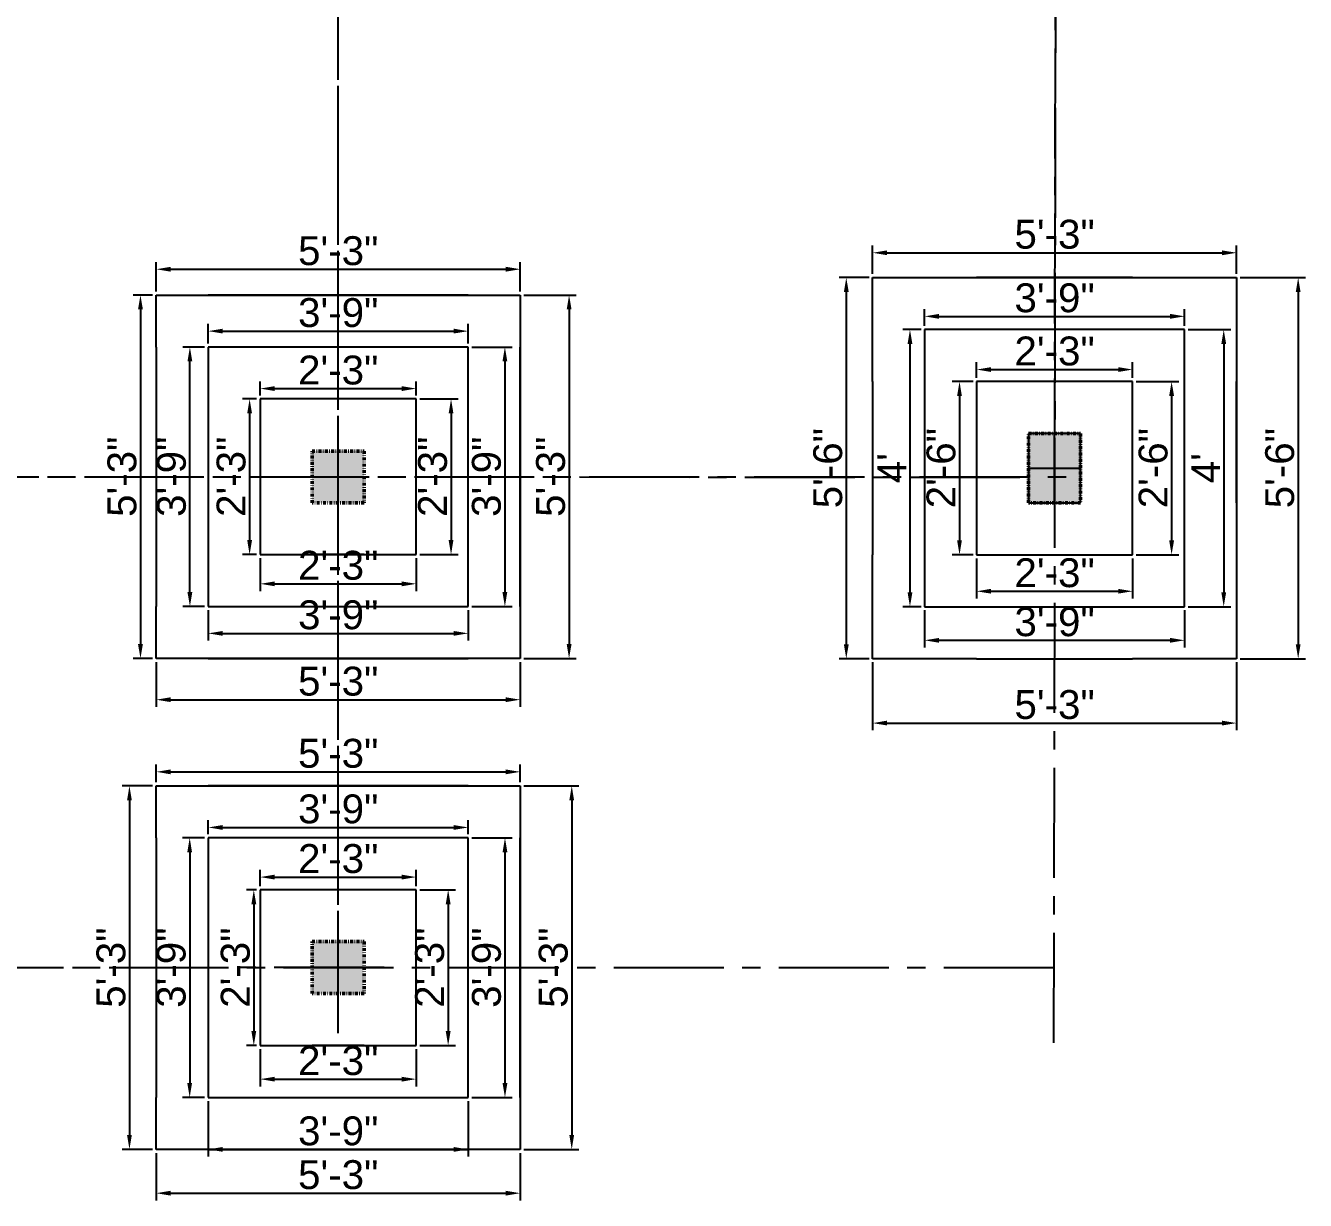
# Model space of a CAD drawing. Header units: inches. Extents: x 140261 to 278399, y 61833 to 125561.
# Drawn here: x 142349.6 to 142571.1, y 62419.5 to 62623 of the extents above; entities that cross this region are included whole.
import ezdxf

# ---------------------------------------------------------------- set-up
doc = ezdxf.new("R2010")
doc.units = ezdxf.units.IN
for name, pattern in [('Aec_Rating_Smoke', [9, 4.5, 2, -2.5]), ('CENTER2', [28.575, 19.05, -3.175, 3.175, -3.175]), ('DASHDOT', [1, 0.5, -0.25, 0, -0.25])]:
    doc.linetypes.add(name, pattern=pattern)
doc.layers.add('centre line', color=30, linetype='Continuous')
doc.layers.add('column', color=1, linetype='Aec_Rating_Smoke', lineweight=50)
doc.styles.get("Standard").update_dxf_attribs({"font": 'arial.ttf'})
doc.dimstyles.new('ISO-25', dxfattribs={"dimtxt": 5, "dimasz": 2.5, "dimexe": 1.25, "dimexo": 0.625, "dimtad": 1, "dimdec": 1, "dimlunit": 4, "dimtxsty": 'Standard', "dimcen": 2.5, "dimadec": 0, "dimazin": 0, "dimtfac": 1, "dimtdec": 1, "dimtmove": 0, "dimatfit": 3, "dimfxl": 1, "dimarcsym": 0})

# ---------------------------------------------------------------- blocks, each defined once
blk = doc.blocks.new('*U56')
at = {"color": 0, "linetype": 'CENTER2', "transparency": 16777216}
blk.add_line((-96.66, 0.02), (159.86, -0.04), dxfattribs=at)
blk = doc.blocks.new('*U57')
at = {"color": 0, "linetype": 'CENTER2', "transparency": 16777216}
blk.add_line((70.24, 0.01), (-70.24, -0.01), dxfattribs=at)
blk = doc.blocks.new('*U58')
at = {"color": 0, "linetype": 'CENTER2', "transparency": 16777216}
blk.add_line((0, 159.31), (0, -334.47), dxfattribs=at)
blk = doc.blocks.new('*U59')
at = {"color": 0, "linetype": 'CENTER2', "transparency": 16777216}
blk.add_line((-0.34, -186.82), (0.4, 219.82), dxfattribs=at)
blk = doc.blocks.new('*D198')
at = {"color": 0, "lineweight": -2, "transparency": 16777216}
for p, q in [((142372.2, 62491.91), (142372.2, 62494.97)), ((142374.7, 62493.72), (142432.7, 62493.72)), ((142435.2, 62491.91), (142435.2, 62494.97))]:
    blk.add_line(p, q, dxfattribs=at)
at = {"color": 0, "transparency": 16777216}
for points in [[(142374.7, 62494.13), (142374.7, 62493.3), (142372.2, 62493.72)], [(142432.7, 62494.13), (142432.7, 62493.3), (142435.2, 62493.72)]]:
    blk.add_solid(points, dxfattribs=at)
at = {"layer": 'Defpoints', "color": 0, "transparency": 16777216}
for p in [(142435.2, 62493.72), (142372.2, 62491.29), (142435.2, 62491.29)]:
    blk.add_point(p, dxfattribs=at)
at = {"color": 0, "transparency": 16777216, "insert": (142403.7, 62496.9), "char_height": 5, "attachment_point": 5}
blk.add_mtext('5\'-3"', dxfattribs=at)
blk = doc.blocks.new('*D90')
at = {"color": 0, "lineweight": -2, "transparency": 16777216}
for p, q in [((142381.2, 62482.91), (142381.2, 62485.34)), ((142426.2, 62482.91), (142426.2, 62485.34)), ((142383.7, 62484.09), (142423.7, 62484.09))]:
    blk.add_line(p, q, dxfattribs=at)
at = {"color": 0, "transparency": 16777216}
for points in [[(142383.7, 62484.5), (142383.7, 62483.67), (142381.2, 62484.09)], [(142423.7, 62484.5), (142423.7, 62483.67), (142426.2, 62484.09)]]:
    blk.add_solid(points, dxfattribs=at)
at = {"layer": 'Defpoints', "color": 0, "transparency": 16777216}
for p in [(142381.2, 62482.29), (142426.2, 62484.09), (142426.2, 62482.29)]:
    blk.add_point(p, dxfattribs=at)
at = {"color": 0, "transparency": 16777216, "insert": (142403.7, 62487.27), "char_height": 5, "attachment_point": 5}
blk.add_mtext('3\'-9"', dxfattribs=at)
blk = doc.blocks.new('*D91')
at = {"color": 0, "lineweight": -2, "transparency": 16777216}
for p, q in [((142390.2, 62473.91), (142390.2, 62476.74)), ((142392.7, 62475.49), (142414.7, 62475.49)), ((142417.2, 62473.91), (142417.2, 62476.74))]:
    blk.add_line(p, q, dxfattribs=at)
at = {"color": 0, "transparency": 16777216}
for points in [[(142392.7, 62475.91), (142392.7, 62475.08), (142390.2, 62475.49)], [(142414.7, 62475.91), (142414.7, 62475.08), (142417.2, 62475.49)]]:
    blk.add_solid(points, dxfattribs=at)
at = {"layer": 'Defpoints', "color": 0, "transparency": 16777216}
for p in [(142417.2, 62475.49), (142390.2, 62473.29), (142417.2, 62473.29)]:
    blk.add_point(p, dxfattribs=at)
at = {"color": 0, "transparency": 16777216, "insert": (142403.7, 62478.67), "char_height": 5, "attachment_point": 5}
blk.add_mtext('2\'-3"', dxfattribs=at)
blk = doc.blocks.new('*D92')
at = {"color": 0, "lineweight": -2, "transparency": 16777216}
for p, q in [((142371.57, 62491.29), (142366.31, 62491.29)), ((142367.56, 62488.79), (142367.56, 62430.83)), ((142371.57, 62428.33), (142366.31, 62428.33))]:
    blk.add_line(p, q, dxfattribs=at)
at = {"color": 0, "transparency": 16777216}
for points in [[(142367.15, 62488.79), (142367.98, 62488.79), (142367.56, 62491.29)], [(142367.15, 62430.83), (142367.98, 62430.83), (142367.56, 62428.33)]]:
    blk.add_solid(points, dxfattribs=at)
at = {"layer": 'Defpoints', "color": 0, "transparency": 16777216}
for p in [(142372.2, 62491.29), (142367.56, 62428.33), (142372.2, 62428.33)]:
    blk.add_point(p, dxfattribs=at)
at = {"color": 0, "transparency": 16777216, "insert": (142364.39, 62459.81), "char_height": 5, "attachment_point": 5, "rotation": 90}
blk.add_mtext('5\'-3"', dxfattribs=at)
blk = doc.blocks.new('*D93')
at = {"color": 0, "lineweight": -2, "transparency": 16777216}
for p, q in [((142372.2, 62427.71), (142372.2, 62419.5)), ((142435.2, 62427.71), (142435.2, 62419.5)), ((142374.7, 62420.75), (142432.7, 62420.75))]:
    blk.add_line(p, q, dxfattribs=at)
at = {"color": 0, "transparency": 16777216}
for points in [[(142374.7, 62421.17), (142374.7, 62420.33), (142372.2, 62420.75)], [(142432.7, 62421.17), (142432.7, 62420.33), (142435.2, 62420.75)]]:
    blk.add_solid(points, dxfattribs=at)
at = {"layer": 'Defpoints', "color": 0, "transparency": 16777216}
for p in [(142372.2, 62428.33), (142435.2, 62428.33), (142435.2, 62420.75)]:
    blk.add_point(p, dxfattribs=at)
at = {"color": 0, "transparency": 16777216, "insert": (142403.7, 62423.93), "char_height": 5, "attachment_point": 5}
blk.add_mtext('5\'-3"', dxfattribs=at)
blk = doc.blocks.new('*D94')
at = {"color": 0, "lineweight": -2, "transparency": 16777216}
for p, q in [((142381.2, 62436.71), (142381.2, 62427.08)), ((142426.2, 62436.71), (142426.2, 62427.08)), ((142383.7, 62428.33), (142423.7, 62428.33))]:
    blk.add_line(p, q, dxfattribs=at)
at = {"color": 0, "transparency": 16777216}
for points in [[(142383.7, 62428.75), (142383.7, 62427.92), (142381.2, 62428.33)], [(142423.7, 62428.75), (142423.7, 62427.92), (142426.2, 62428.33)]]:
    blk.add_solid(points, dxfattribs=at)
at = {"layer": 'Defpoints', "color": 0, "transparency": 16777216}
for p in [(142381.2, 62437.33), (142426.2, 62437.33), (142426.2, 62428.33)]:
    blk.add_point(p, dxfattribs=at)
at = {"color": 0, "transparency": 16777216, "insert": (142403.7, 62431.51), "char_height": 5, "attachment_point": 5}
blk.add_mtext('3\'-9"', dxfattribs=at)
blk = doc.blocks.new('*D95')
at = {"color": 0, "lineweight": -2, "transparency": 16777216}
for p, q in [((142390.2, 62445.71), (142390.2, 62439.25)), ((142417.2, 62445.71), (142417.2, 62439.25)), ((142392.7, 62440.5), (142414.7, 62440.5))]:
    blk.add_line(p, q, dxfattribs=at)
at = {"color": 0, "transparency": 16777216}
for points in [[(142392.7, 62440.91), (142392.7, 62440.08), (142390.2, 62440.5)], [(142414.7, 62440.91), (142414.7, 62440.08), (142417.2, 62440.5)]]:
    blk.add_solid(points, dxfattribs=at)
at = {"layer": 'Defpoints', "color": 0, "transparency": 16777216}
for p in [(142390.2, 62446.33), (142417.2, 62446.33), (142417.2, 62440.5)]:
    blk.add_point(p, dxfattribs=at)
at = {"color": 0, "transparency": 16777216, "insert": (142403.7, 62443.68), "char_height": 5, "attachment_point": 5}
blk.add_mtext('2\'-3"', dxfattribs=at)
blk = doc.blocks.new('*D72')
at = {"color": 0, "lineweight": -2, "transparency": 16777216}
for p, q in [((142389.57, 62473.29), (142387.84, 62473.29)), ((142389.09, 62470.79), (142389.09, 62448.83)), ((142389.57, 62446.33), (142387.84, 62446.33))]:
    blk.add_line(p, q, dxfattribs=at)
at = {"color": 0, "transparency": 16777216}
for points in [[(142388.67, 62470.79), (142389.51, 62470.79), (142389.09, 62473.29)], [(142388.67, 62448.83), (142389.51, 62448.83), (142389.09, 62446.33)]]:
    blk.add_solid(points, dxfattribs=at)
at = {"layer": 'Defpoints', "color": 0, "transparency": 16777216}
for p in [(142390.2, 62473.29), (142389.09, 62446.33), (142390.2, 62446.33)]:
    blk.add_point(p, dxfattribs=at)
at = {"color": 0, "transparency": 16777216, "insert": (142385.91, 62459.81), "char_height": 5, "attachment_point": 5, "rotation": 90}
blk.add_mtext('2\'-3"', dxfattribs=at)
blk = doc.blocks.new('*D73')
at = {"color": 0, "lineweight": -2, "transparency": 16777216}
for p, q in [((142380.57, 62482.29), (142376.74, 62482.29)), ((142377.99, 62479.79), (142377.99, 62439.83)), ((142380.57, 62437.33), (142376.74, 62437.33))]:
    blk.add_line(p, q, dxfattribs=at)
at = {"color": 0, "transparency": 16777216}
for points in [[(142377.57, 62479.79), (142378.4, 62479.79), (142377.99, 62482.29)], [(142377.57, 62439.83), (142378.4, 62439.83), (142377.99, 62437.33)]]:
    blk.add_solid(points, dxfattribs=at)
at = {"layer": 'Defpoints', "color": 0, "transparency": 16777216}
for p in [(142381.2, 62482.29), (142377.99, 62437.33), (142381.2, 62437.33)]:
    blk.add_point(p, dxfattribs=at)
at = {"color": 0, "transparency": 16777216, "insert": (142374.81, 62459.81), "char_height": 5, "attachment_point": 5, "rotation": 90}
blk.add_mtext('3\'-9"', dxfattribs=at)
blk = doc.blocks.new('*D96')
at = {"color": 0, "lineweight": -2, "transparency": 16777216}
for p, q in [((142417.82, 62473.29), (142423.98, 62473.29)), ((142422.73, 62470.79), (142422.73, 62448.83)), ((142417.82, 62446.33), (142423.98, 62446.33))]:
    blk.add_line(p, q, dxfattribs=at)
at = {"color": 0, "transparency": 16777216}
for points in [[(142422.31, 62470.79), (142423.15, 62470.79), (142422.73, 62473.29)], [(142422.31, 62448.83), (142423.15, 62448.83), (142422.73, 62446.33)]]:
    blk.add_solid(points, dxfattribs=at)
at = {"layer": 'Defpoints', "color": 0, "transparency": 16777216}
for p in [(142417.2, 62473.29), (142417.2, 62446.33), (142422.73, 62446.33)]:
    blk.add_point(p, dxfattribs=at)
at = {"color": 0, "transparency": 16777216, "insert": (142419.55, 62459.81), "char_height": 5, "attachment_point": 5, "rotation": 90}
blk.add_mtext('2\'-3"', dxfattribs=at)
blk = doc.blocks.new('*D97')
at = {"color": 0, "lineweight": -2, "transparency": 16777216}
for p, q in [((142426.82, 62482.29), (142433.81, 62482.29)), ((142432.56, 62479.79), (142432.56, 62439.83)), ((142426.82, 62437.33), (142433.81, 62437.33))]:
    blk.add_line(p, q, dxfattribs=at)
at = {"color": 0, "transparency": 16777216}
for points in [[(142432.15, 62479.79), (142432.98, 62479.79), (142432.56, 62482.29)], [(142432.15, 62439.83), (142432.98, 62439.83), (142432.56, 62437.33)]]:
    blk.add_solid(points, dxfattribs=at)
at = {"layer": 'Defpoints', "color": 0, "transparency": 16777216}
for p in [(142426.2, 62482.29), (142426.2, 62437.33), (142432.56, 62437.33)]:
    blk.add_point(p, dxfattribs=at)
at = {"color": 0, "transparency": 16777216, "insert": (142429.38, 62459.81), "char_height": 5, "attachment_point": 5, "rotation": 90}
blk.add_mtext('3\'-9"', dxfattribs=at)
blk = doc.blocks.new('*D74')
at = {"color": 0, "lineweight": -2, "transparency": 16777216}
for p, q in [((142435.82, 62491.29), (142445.37, 62491.29)), ((142444.12, 62488.79), (142444.12, 62430.83)), ((142435.82, 62428.33), (142445.37, 62428.33))]:
    blk.add_line(p, q, dxfattribs=at)
at = {"color": 0, "transparency": 16777216}
for points in [[(142443.7, 62488.79), (142444.53, 62488.79), (142444.12, 62491.29)], [(142443.7, 62430.83), (142444.53, 62430.83), (142444.12, 62428.33)]]:
    blk.add_solid(points, dxfattribs=at)
at = {"layer": 'Defpoints', "color": 0, "transparency": 16777216}
for p in [(142435.2, 62491.29), (142435.2, 62428.33), (142444.12, 62428.33)]:
    blk.add_point(p, dxfattribs=at)
at = {"color": 0, "transparency": 16777216, "insert": (142440.94, 62459.81), "char_height": 5, "attachment_point": 5, "rotation": 90}
blk.add_mtext('5\'-3"', dxfattribs=at)
blk = doc.blocks.new('*D181')
at = {"color": 0, "lineweight": -2, "transparency": 16777216}
for p, q in [((142372.2, 62576.92), (142372.2, 62582.01)), ((142435.2, 62576.92), (142435.2, 62582.01)), ((142374.7, 62580.76), (142432.7, 62580.76))]:
    blk.add_line(p, q, dxfattribs=at)
at = {"color": 0, "transparency": 16777216}
for points in [[(142374.7, 62581.18), (142374.7, 62580.34), (142372.2, 62580.76)], [(142432.7, 62581.18), (142432.7, 62580.34), (142435.2, 62580.76)]]:
    blk.add_solid(points, dxfattribs=at)
at = {"layer": 'Defpoints', "color": 0, "transparency": 16777216}
for p in [(142435.2, 62580.76), (142372.2, 62576.29), (142435.2, 62576.29)]:
    blk.add_point(p, dxfattribs=at)
at = {"color": 0, "transparency": 16777216, "insert": (142403.7, 62583.94), "char_height": 5, "attachment_point": 5}
blk.add_mtext('5\'-3"', dxfattribs=at)
blk = doc.blocks.new('*D182')
at = {"color": 0, "lineweight": -2, "transparency": 16777216}
for p, q in [((142381.2, 62567.92), (142381.2, 62571.29)), ((142426.2, 62567.92), (142426.2, 62571.29)), ((142383.7, 62570.04), (142423.7, 62570.04))]:
    blk.add_line(p, q, dxfattribs=at)
at = {"color": 0, "transparency": 16777216}
for points in [[(142383.7, 62570.46), (142383.7, 62569.63), (142381.2, 62570.04)], [(142423.7, 62570.46), (142423.7, 62569.63), (142426.2, 62570.04)]]:
    blk.add_solid(points, dxfattribs=at)
at = {"layer": 'Defpoints', "color": 0, "transparency": 16777216}
for p in [(142426.2, 62570.04), (142381.2, 62567.29), (142426.2, 62567.29)]:
    blk.add_point(p, dxfattribs=at)
at = {"color": 0, "transparency": 16777216, "insert": (142403.7, 62573.22), "char_height": 5, "attachment_point": 5}
blk.add_mtext('3\'-9"', dxfattribs=at)
blk = doc.blocks.new('*D183')
at = {"color": 0, "lineweight": -2, "transparency": 16777216}
for p, q in [((142390.2, 62558.92), (142390.2, 62561.34)), ((142392.7, 62560.09), (142414.7, 62560.09)), ((142417.2, 62558.92), (142417.2, 62561.34))]:
    blk.add_line(p, q, dxfattribs=at)
at = {"color": 0, "transparency": 16777216}
for points in [[(142392.7, 62560.51), (142392.7, 62559.67), (142390.2, 62560.09)], [(142414.7, 62560.51), (142414.7, 62559.67), (142417.2, 62560.09)]]:
    blk.add_solid(points, dxfattribs=at)
at = {"layer": 'Defpoints', "color": 0, "transparency": 16777216}
for p in [(142417.2, 62560.09), (142390.2, 62558.29), (142417.2, 62558.29)]:
    blk.add_point(p, dxfattribs=at)
at = {"color": 0, "transparency": 16777216, "insert": (142403.7, 62563.27), "char_height": 5, "attachment_point": 5}
blk.add_mtext('2\'-3"', dxfattribs=at)
blk = doc.blocks.new('*D184')
at = {"color": 0, "lineweight": -2, "transparency": 16777216}
for p, q in [((142389.57, 62558.29), (142387.11, 62558.29)), ((142388.36, 62555.79), (142388.36, 62533.84)), ((142389.57, 62531.34), (142387.11, 62531.34))]:
    blk.add_line(p, q, dxfattribs=at)
at = {"color": 0, "transparency": 16777216}
for points in [[(142387.95, 62555.79), (142388.78, 62555.79), (142388.36, 62558.29)], [(142387.95, 62533.84), (142388.78, 62533.84), (142388.36, 62531.34)]]:
    blk.add_solid(points, dxfattribs=at)
at = {"layer": 'Defpoints', "color": 0, "transparency": 16777216}
for p in [(142390.2, 62558.29), (142388.36, 62531.34), (142390.2, 62531.34)]:
    blk.add_point(p, dxfattribs=at)
at = {"color": 0, "transparency": 16777216, "insert": (142385.18, 62544.82), "char_height": 5, "attachment_point": 5, "rotation": 90}
blk.add_mtext('2\'-3"', dxfattribs=at)
blk = doc.blocks.new('*D185')
at = {"color": 0, "lineweight": -2, "transparency": 16777216}
for p, q in [((142390.2, 62530.71), (142390.2, 62525.03)), ((142417.2, 62530.71), (142417.2, 62525.03)), ((142392.7, 62526.28), (142414.7, 62526.28))]:
    blk.add_line(p, q, dxfattribs=at)
at = {"color": 0, "transparency": 16777216}
for points in [[(142392.7, 62526.69), (142392.7, 62525.86), (142390.2, 62526.28)], [(142414.7, 62526.69), (142414.7, 62525.86), (142417.2, 62526.28)]]:
    blk.add_solid(points, dxfattribs=at)
at = {"layer": 'Defpoints', "color": 0, "transparency": 16777216}
for p in [(142390.2, 62531.34), (142417.2, 62531.34), (142417.2, 62526.28)]:
    blk.add_point(p, dxfattribs=at)
at = {"color": 0, "transparency": 16777216, "insert": (142403.7, 62529.46), "char_height": 5, "attachment_point": 5}
blk.add_mtext('2\'-3"', dxfattribs=at)
blk = doc.blocks.new('*D186')
at = {"color": 0, "lineweight": -2, "transparency": 16777216}
for p, q in [((142417.82, 62558.29), (142424.48, 62558.29)), ((142423.23, 62555.79), (142423.23, 62533.84)), ((142417.82, 62531.34), (142424.48, 62531.34))]:
    blk.add_line(p, q, dxfattribs=at)
at = {"color": 0, "transparency": 16777216}
for points in [[(142422.81, 62555.79), (142423.64, 62555.79), (142423.23, 62558.29)], [(142422.81, 62533.84), (142423.64, 62533.84), (142423.23, 62531.34)]]:
    blk.add_solid(points, dxfattribs=at)
at = {"layer": 'Defpoints', "color": 0, "transparency": 16777216}
for p in [(142417.2, 62558.29), (142417.2, 62531.34), (142423.23, 62531.34)]:
    blk.add_point(p, dxfattribs=at)
at = {"color": 0, "transparency": 16777216, "insert": (142420.05, 62544.82), "char_height": 5, "attachment_point": 5, "rotation": 90}
blk.add_mtext('2\'-3"', dxfattribs=at)
blk = doc.blocks.new('*D167')
at = {"color": 0, "lineweight": -2, "transparency": 16777216}
for p, q in [((142426.82, 62567.29), (142433.8, 62567.29)), ((142432.55, 62564.79), (142432.55, 62524.84)), ((142426.82, 62522.34), (142433.8, 62522.34))]:
    blk.add_line(p, q, dxfattribs=at)
at = {"color": 0, "transparency": 16777216}
for points in [[(142432.13, 62564.79), (142432.96, 62564.79), (142432.55, 62567.29)], [(142432.13, 62524.84), (142432.96, 62524.84), (142432.55, 62522.34)]]:
    blk.add_solid(points, dxfattribs=at)
at = {"layer": 'Defpoints', "color": 0, "transparency": 16777216}
for p in [(142426.2, 62567.29), (142426.2, 62522.34), (142432.55, 62522.34)]:
    blk.add_point(p, dxfattribs=at)
at = {"color": 0, "transparency": 16777216, "insert": (142429.37, 62544.82), "char_height": 5, "attachment_point": 5, "rotation": 90}
blk.add_mtext('3\'-9"', dxfattribs=at)
blk = doc.blocks.new('*D168')
at = {"color": 0, "lineweight": -2, "transparency": 16777216}
for p, q in [((142435.82, 62576.29), (142444.91, 62576.29)), ((142443.66, 62573.79), (142443.66, 62515.84)), ((142435.82, 62513.34), (142444.91, 62513.34))]:
    blk.add_line(p, q, dxfattribs=at)
at = {"color": 0, "transparency": 16777216}
for points in [[(142443.25, 62573.79), (142444.08, 62573.79), (142443.66, 62576.29)], [(142443.25, 62515.84), (142444.08, 62515.84), (142443.66, 62513.34)]]:
    blk.add_solid(points, dxfattribs=at)
at = {"layer": 'Defpoints', "color": 0, "transparency": 16777216}
for p in [(142435.2, 62576.29), (142435.2, 62513.34), (142443.66, 62513.34)]:
    blk.add_point(p, dxfattribs=at)
at = {"color": 0, "transparency": 16777216, "insert": (142440.48, 62544.82), "char_height": 5, "attachment_point": 5, "rotation": 90}
blk.add_mtext('5\'-3"', dxfattribs=at)
blk = doc.blocks.new('*D169')
at = {"color": 0, "lineweight": -2, "transparency": 16777216}
for p, q in [((142372.2, 62512.71), (142372.2, 62504.96)), ((142435.2, 62512.71), (142435.2, 62504.96)), ((142374.7, 62506.21), (142432.7, 62506.21))]:
    blk.add_line(p, q, dxfattribs=at)
at = {"color": 0, "transparency": 16777216}
for points in [[(142374.7, 62506.63), (142374.7, 62505.8), (142372.2, 62506.21)], [(142432.7, 62506.63), (142432.7, 62505.8), (142435.2, 62506.21)]]:
    blk.add_solid(points, dxfattribs=at)
at = {"layer": 'Defpoints', "color": 0, "transparency": 16777216}
for p in [(142372.2, 62513.34), (142435.2, 62513.34), (142435.2, 62506.21)]:
    blk.add_point(p, dxfattribs=at)
at = {"color": 0, "transparency": 16777216, "insert": (142403.7, 62509.39), "char_height": 5, "attachment_point": 5}
blk.add_mtext('5\'-3"', dxfattribs=at)
blk = doc.blocks.new('*D170')
at = {"color": 0, "lineweight": -2, "transparency": 16777216}
for p, q in [((142371.57, 62576.29), (142368.22, 62576.29)), ((142369.47, 62573.79), (142369.47, 62515.84)), ((142371.57, 62513.34), (142368.22, 62513.34))]:
    blk.add_line(p, q, dxfattribs=at)
at = {"color": 0, "transparency": 16777216}
for points in [[(142369.05, 62573.79), (142369.89, 62573.79), (142369.47, 62576.29)], [(142369.05, 62515.84), (142369.89, 62515.84), (142369.47, 62513.34)]]:
    blk.add_solid(points, dxfattribs=at)
at = {"layer": 'Defpoints', "color": 0, "transparency": 16777216}
for p in [(142372.2, 62576.29), (142369.47, 62513.34), (142372.2, 62513.34)]:
    blk.add_point(p, dxfattribs=at)
at = {"color": 0, "transparency": 16777216, "insert": (142366.29, 62544.82), "char_height": 5, "attachment_point": 5, "rotation": 90}
blk.add_mtext('5\'-3"', dxfattribs=at)
blk = doc.blocks.new('*D171')
at = {"color": 0, "lineweight": -2, "transparency": 16777216}
for p, q in [((142380.57, 62567.29), (142376.78, 62567.29)), ((142378.03, 62524.84), (142378.03, 62564.79)), ((142380.57, 62522.34), (142376.78, 62522.34))]:
    blk.add_line(p, q, dxfattribs=at)
at = {"color": 0, "transparency": 16777216}
for points in [[(142377.61, 62564.79), (142378.44, 62564.79), (142378.03, 62567.29)], [(142377.61, 62524.84), (142378.44, 62524.84), (142378.03, 62522.34)]]:
    blk.add_solid(points, dxfattribs=at)
at = {"layer": 'Defpoints', "color": 0, "transparency": 16777216}
for p in [(142378.03, 62567.29), (142381.2, 62567.29), (142381.2, 62522.34)]:
    blk.add_point(p, dxfattribs=at)
at = {"color": 0, "transparency": 16777216, "insert": (142374.85, 62544.82), "char_height": 5, "attachment_point": 5, "rotation": 90}
blk.add_mtext('3\'-9"', dxfattribs=at)
blk = doc.blocks.new('*D162')
at = {"color": 0, "lineweight": -2, "transparency": 16777216}
for p, q in [((142381.2, 62521.71), (142381.2, 62516.45)), ((142426.2, 62521.71), (142426.2, 62516.45)), ((142383.7, 62517.7), (142423.7, 62517.7))]:
    blk.add_line(p, q, dxfattribs=at)
at = {"color": 0, "transparency": 16777216}
for points in [[(142383.7, 62518.11), (142383.7, 62517.28), (142381.2, 62517.7)], [(142423.7, 62518.11), (142423.7, 62517.28), (142426.2, 62517.7)]]:
    blk.add_solid(points, dxfattribs=at)
at = {"layer": 'Defpoints', "color": 0, "transparency": 16777216}
for p in [(142381.2, 62522.34), (142426.2, 62522.34), (142426.2, 62517.7)]:
    blk.add_point(p, dxfattribs=at)
at = {"color": 0, "transparency": 16777216, "insert": (142403.7, 62520.88), "char_height": 5, "attachment_point": 5}
blk.add_mtext('3\'-9"', dxfattribs=at)
blk = doc.blocks.new('*D163')
at = {"color": 0, "lineweight": -2, "transparency": 16777216}
for p, q in [((142496.2, 62579.94), (142496.2, 62584.86)), ((142559.2, 62579.94), (142559.2, 62584.86)), ((142498.7, 62583.61), (142556.7, 62583.61))]:
    blk.add_line(p, q, dxfattribs=at)
at = {"color": 0, "transparency": 16777216}
for points in [[(142498.7, 62584.02), (142498.7, 62583.19), (142496.2, 62583.61)], [(142556.7, 62584.02), (142556.7, 62583.19), (142559.2, 62583.61)]]:
    blk.add_solid(points, dxfattribs=at)
at = {"layer": 'Defpoints', "color": 0, "transparency": 16777216}
for p in [(142559.2, 62583.61), (142496.2, 62579.31), (142559.2, 62579.31)]:
    blk.add_point(p, dxfattribs=at)
at = {"color": 0, "transparency": 16777216, "insert": (142527.7, 62586.79), "char_height": 5, "attachment_point": 5}
blk.add_mtext('5\'-3"', dxfattribs=at)
blk = doc.blocks.new('*D164')
at = {"color": 0, "lineweight": -2, "transparency": 16777216}
for p, q in [((142505.2, 62570.94), (142505.2, 62573.85)), ((142550.2, 62570.94), (142550.2, 62573.85)), ((142507.7, 62572.6), (142547.7, 62572.6))]:
    blk.add_line(p, q, dxfattribs=at)
at = {"color": 0, "transparency": 16777216}
for points in [[(142507.7, 62573.02), (142507.7, 62572.18), (142505.2, 62572.6)], [(142547.7, 62573.02), (142547.7, 62572.18), (142550.2, 62572.6)]]:
    blk.add_solid(points, dxfattribs=at)
at = {"layer": 'Defpoints', "color": 0, "transparency": 16777216}
for p in [(142550.2, 62572.6), (142505.2, 62570.31), (142550.2, 62570.31)]:
    blk.add_point(p, dxfattribs=at)
at = {"color": 0, "transparency": 16777216, "insert": (142527.7, 62575.78), "char_height": 5, "attachment_point": 5}
blk.add_mtext('3\'-9"', dxfattribs=at)
blk = doc.blocks.new('*D165')
at = {"color": 0, "lineweight": -2, "transparency": 16777216}
for p, q in [((142514.2, 62561.94), (142514.2, 62564.64)), ((142541.2, 62561.94), (142541.2, 62564.64)), ((142516.7, 62563.39), (142538.7, 62563.39))]:
    blk.add_line(p, q, dxfattribs=at)
at = {"color": 0, "transparency": 16777216}
for points in [[(142516.7, 62563.8), (142516.7, 62562.97), (142514.2, 62563.39)], [(142538.7, 62563.8), (142538.7, 62562.97), (142541.2, 62563.39)]]:
    blk.add_solid(points, dxfattribs=at)
at = {"layer": 'Defpoints', "color": 0, "transparency": 16777216}
for p in [(142541.2, 62563.39), (142514.2, 62561.31), (142541.2, 62561.31)]:
    blk.add_point(p, dxfattribs=at)
at = {"color": 0, "transparency": 16777216, "insert": (142527.7, 62566.57), "char_height": 5, "attachment_point": 5}
blk.add_mtext('2\'-3"', dxfattribs=at)
blk = doc.blocks.new('*D166')
at = {"color": 0, "lineweight": -2, "transparency": 16777216}
for p, q in [((142514.2, 62530.69), (142514.2, 62523.74)), ((142541.2, 62530.69), (142541.2, 62523.74)), ((142516.7, 62524.99), (142538.7, 62524.99))]:
    blk.add_line(p, q, dxfattribs=at)
at = {"color": 0, "transparency": 16777216}
for points in [[(142516.7, 62525.41), (142516.7, 62524.58), (142514.2, 62524.99)], [(142538.7, 62525.41), (142538.7, 62524.58), (142541.2, 62524.99)]]:
    blk.add_solid(points, dxfattribs=at)
at = {"layer": 'Defpoints', "color": 0, "transparency": 16777216}
for p in [(142514.2, 62531.31), (142541.2, 62531.31), (142541.2, 62524.99)]:
    blk.add_point(p, dxfattribs=at)
at = {"color": 0, "transparency": 16777216, "insert": (142527.7, 62528.17), "char_height": 5, "attachment_point": 5}
blk.add_mtext('2\'-3"', dxfattribs=at)
blk = doc.blocks.new('*D160')
at = {"color": 0, "lineweight": -2, "transparency": 16777216}
for p, q in [((142505.2, 62521.69), (142505.2, 62515.25)), ((142550.2, 62521.69), (142550.2, 62515.25)), ((142507.7, 62516.5), (142547.7, 62516.5))]:
    blk.add_line(p, q, dxfattribs=at)
at = {"color": 0, "transparency": 16777216}
for points in [[(142507.7, 62516.91), (142507.7, 62516.08), (142505.2, 62516.5)], [(142547.7, 62516.91), (142547.7, 62516.08), (142550.2, 62516.5)]]:
    blk.add_solid(points, dxfattribs=at)
at = {"layer": 'Defpoints', "color": 0, "transparency": 16777216}
for p in [(142505.2, 62522.31), (142550.2, 62522.31), (142550.2, 62516.5)]:
    blk.add_point(p, dxfattribs=at)
at = {"color": 0, "transparency": 16777216, "insert": (142527.7, 62519.68), "char_height": 5, "attachment_point": 5}
blk.add_mtext('3\'-9"', dxfattribs=at)
blk = doc.blocks.new('*D161')
at = {"color": 0, "lineweight": -2, "transparency": 16777216}
for p, q in [((142496.2, 62512.69), (142496.2, 62500.91)), ((142559.2, 62512.69), (142559.2, 62500.91)), ((142498.7, 62502.16), (142556.7, 62502.16))]:
    blk.add_line(p, q, dxfattribs=at)
at = {"color": 0, "transparency": 16777216}
for points in [[(142498.7, 62502.58), (142498.7, 62501.75), (142496.2, 62502.16)], [(142556.7, 62502.58), (142556.7, 62501.75), (142559.2, 62502.16)]]:
    blk.add_solid(points, dxfattribs=at)
at = {"layer": 'Defpoints', "color": 0, "transparency": 16777216}
for p in [(142496.2, 62513.31), (142559.2, 62513.31), (142559.2, 62502.16)]:
    blk.add_point(p, dxfattribs=at)
at = {"color": 0, "transparency": 16777216, "insert": (142527.7, 62505.34), "char_height": 5, "attachment_point": 5}
blk.add_mtext('5\'-3"', dxfattribs=at)
blk = doc.blocks.new('*U63')
at = {"layer": 'centre line', "color": 0, "linetype": 'CENTER2', "transparency": 16777216}
blk.add_line((-0.69, -376.19), (0.41, 225.24), dxfattribs=at)
blk = doc.blocks.new('*U65')
at = {"layer": 'centre line', "color": 0, "linetype": 'CENTER2', "transparency": 16777216}
blk.add_line((0, -441.24), (0, 158.53), dxfattribs=at)
blk = doc.blocks.new('*U70')
at = {"layer": 'centre line', "color": 0, "linetype": 'CENTER2', "transparency": 16777216}
blk.add_line((-212.67, 0.05), (150.85, -0.04), dxfattribs=at)
blk = doc.blocks.new('*U71')
at = {"layer": 'centre line', "color": 0, "linetype": 'CENTER2', "transparency": 16777216}
blk.add_line((186.11, 0.03), (-181.76, -0.03), dxfattribs=at)
blk = doc.blocks.new('*D208')
at = {"color": 0, "lineweight": -2, "transparency": 16777216}
for p, q in [((142541.83, 62561.31), (142549.2, 62561.31)), ((142547.95, 62558.81), (142547.95, 62533.81)), ((142541.83, 62531.31), (142549.2, 62531.31))]:
    blk.add_line(p, q, dxfattribs=at)
at = {"color": 0, "transparency": 16777216}
for points in [[(142547.53, 62558.81), (142548.37, 62558.81), (142547.95, 62561.31)], [(142547.53, 62533.81), (142548.37, 62533.81), (142547.95, 62531.31)]]:
    blk.add_solid(points, dxfattribs=at)
at = {"layer": 'Defpoints', "color": 0, "transparency": 16777216}
for p in [(142541.2, 62561.31), (142541.2, 62531.31), (142547.95, 62531.31)]:
    blk.add_point(p, dxfattribs=at)
at = {"color": 0, "transparency": 16777216, "insert": (142544.77, 62546.31), "char_height": 5, "attachment_point": 5, "rotation": 90}
blk.add_mtext('2\'-6"', dxfattribs=at)
blk = doc.blocks.new('*D209')
at = {"color": 0, "lineweight": -2, "transparency": 16777216}
for p, q in [((142550.83, 62570.31), (142558.22, 62570.31)), ((142556.97, 62567.81), (142556.97, 62524.81)), ((142550.83, 62522.31), (142558.22, 62522.31))]:
    blk.add_line(p, q, dxfattribs=at)
at = {"color": 0, "transparency": 16777216}
for points in [[(142556.56, 62567.81), (142557.39, 62567.81), (142556.97, 62570.31)], [(142556.56, 62524.81), (142557.39, 62524.81), (142556.97, 62522.31)]]:
    blk.add_solid(points, dxfattribs=at)
at = {"layer": 'Defpoints', "color": 0, "transparency": 16777216}
for p in [(142550.2, 62570.31), (142550.2, 62522.31), (142556.97, 62522.31)]:
    blk.add_point(p, dxfattribs=at)
at = {"color": 0, "transparency": 16777216, "insert": (142553.85, 62546.31), "char_height": 5, "attachment_point": 5, "rotation": 90}
blk.add_mtext("4'", dxfattribs=at)
blk = doc.blocks.new('*D210')
at = {"color": 0, "lineweight": -2, "transparency": 16777216}
for p, q in [((142559.83, 62579.31), (142571.11, 62579.31)), ((142569.86, 62576.81), (142569.86, 62515.81)), ((142559.83, 62513.31), (142571.11, 62513.31))]:
    blk.add_line(p, q, dxfattribs=at)
at = {"color": 0, "transparency": 16777216}
for points in [[(142569.44, 62576.81), (142570.27, 62576.81), (142569.86, 62579.31)], [(142569.44, 62515.81), (142570.27, 62515.81), (142569.86, 62513.31)]]:
    blk.add_solid(points, dxfattribs=at)
at = {"layer": 'Defpoints', "color": 0, "transparency": 16777216}
for p in [(142559.2, 62579.31), (142559.2, 62513.31), (142569.86, 62513.31)]:
    blk.add_point(p, dxfattribs=at)
at = {"color": 0, "transparency": 16777216, "insert": (142566.68, 62546.31), "char_height": 5, "attachment_point": 5, "rotation": 90}
blk.add_mtext('5\'-6"', dxfattribs=at)
blk = doc.blocks.new('*D211')
at = {"color": 0, "lineweight": -2, "transparency": 16777216}
for p, q in [((142504.58, 62570.31), (142501.41, 62570.31)), ((142502.66, 62567.81), (142502.66, 62524.81)), ((142504.58, 62522.31), (142501.41, 62522.31))]:
    blk.add_line(p, q, dxfattribs=at)
at = {"color": 0, "transparency": 16777216}
for points in [[(142502.25, 62567.81), (142503.08, 62567.81), (142502.66, 62570.31)], [(142502.25, 62524.81), (142503.08, 62524.81), (142502.66, 62522.31)]]:
    blk.add_solid(points, dxfattribs=at)
at = {"layer": 'Defpoints', "color": 0, "transparency": 16777216}
for p in [(142505.2, 62570.31), (142502.66, 62522.31), (142505.2, 62522.31)]:
    blk.add_point(p, dxfattribs=at)
at = {"color": 0, "transparency": 16777216, "insert": (142499.54, 62546.31), "char_height": 5, "attachment_point": 5, "rotation": 90}
blk.add_mtext("4'", dxfattribs=at)
blk = doc.blocks.new('*D212')
at = {"color": 0, "lineweight": -2, "transparency": 16777216}
for p, q in [((142495.58, 62579.31), (142490.39, 62579.31)), ((142491.64, 62576.81), (142491.64, 62515.81)), ((142495.58, 62513.31), (142490.39, 62513.31))]:
    blk.add_line(p, q, dxfattribs=at)
at = {"color": 0, "transparency": 16777216}
for points in [[(142491.22, 62576.81), (142492.06, 62576.81), (142491.64, 62579.31)], [(142491.22, 62515.81), (142492.06, 62515.81), (142491.64, 62513.31)]]:
    blk.add_solid(points, dxfattribs=at)
at = {"layer": 'Defpoints', "color": 0, "transparency": 16777216}
for p in [(142496.2, 62579.31), (142491.64, 62513.31), (142496.2, 62513.31)]:
    blk.add_point(p, dxfattribs=at)
at = {"color": 0, "transparency": 16777216, "insert": (142488.46, 62546.31), "char_height": 5, "attachment_point": 5, "rotation": 90}
blk.add_mtext('5\'-6"', dxfattribs=at)
blk = doc.blocks.new('*D213')
at = {"color": 0, "lineweight": -2, "transparency": 16777216}
for p, q in [((142513.58, 62561.31), (142509.99, 62561.31)), ((142511.24, 62558.81), (142511.24, 62533.81)), ((142513.58, 62531.31), (142509.99, 62531.31))]:
    blk.add_line(p, q, dxfattribs=at)
at = {"color": 0, "transparency": 16777216}
for points in [[(142510.82, 62558.81), (142511.65, 62558.81), (142511.24, 62561.31)], [(142510.82, 62533.81), (142511.65, 62533.81), (142511.24, 62531.31)]]:
    blk.add_solid(points, dxfattribs=at)
at = {"layer": 'Defpoints', "color": 0, "transparency": 16777216}
for p in [(142514.2, 62561.31), (142511.24, 62531.31), (142514.2, 62531.31)]:
    blk.add_point(p, dxfattribs=at)
at = {"color": 0, "transparency": 16777216, "insert": (142508.06, 62546.31), "char_height": 5, "attachment_point": 5, "rotation": 90}
blk.add_mtext('2\'-6"', dxfattribs=at)

msp = doc.modelspace()

# ---------------------------------------------------------------- hatches: boundary and pattern name
at = {"transparency": 33554687}
h = msp.add_hatch(color=1, dxfattribs=at)
h.dxf.hatch_style = 1
h.paths.add_polyline_path([(142282.16, 62775.37), (142279.33, 62775.37), (142279.33, 62780.3), (142270.33, 62780.3), (142270.33, 62771.3), (142279.33, 62771.3), (142279.33, 62771.37), (142282.16, 62771.37)])
h.paths.add_polyline_path([(142282.16, 62780.3), (142279.33, 62780.3), (142279.33, 62775.37), (142282.16, 62775.37)], flags=17)
h.paths.add_polyline_path([(142403.33, 62783.37), (142399.33, 62783.37), (142399.33, 62781.31), (142399.33, 62775.37), (142399.33, 62771.37), (142403.33, 62771.37)])
h.paths.add_polyline_path([(142408.16, 62783.37), (142403.33, 62783.37), (142403.33, 62771.37), (142408.16, 62771.37)])
h.paths.add_polyline_path([(142532.16, 62783.37), (142523.33, 62783.37), (142523.33, 62781.31), (142523.33, 62771.37), (142532.16, 62771.37)])
h.paths.add_polyline_path([(142532.2, 62675.35), (142523.33, 62675.35), (142523.33, 62663.35), (142532.2, 62663.35)])
h.paths.add_polyline_path([(142532.2, 62552.31), (142523.33, 62552.31), (142523.33, 62549.31), (142523.2, 62549.31), (142523.2, 62540.31), (142532.2, 62540.31)])
h.paths.add_polyline_path([(142408.18, 62549.28), (142399.18, 62549.28), (142399.18, 62540.31), (142408.18, 62540.31)])
h.paths.add_polyline_path([(142279.2, 62549.31), (142277.74, 62549.31), (142277.02, 62549.31), (142270.35, 62549.31), (142270.35, 62540.35), (142279.2, 62540.35)])
h.paths.add_polyline_path([(142279.2, 62464.26), (142270.2, 62464.26), (142270.2, 62455.31), (142277.02, 62455.31), (142279.2, 62455.31)])
h.paths.add_polyline_path([(142408.02, 62464.31), (142399.18, 62464.31), (142399.18, 62455.31), (142408.02, 62455.31)])
h.paths.add_polyline_path([(142408.33, 62675.35), (142403.33, 62675.35), (142403.33, 62663.35), (142408.33, 62663.35)])
h.paths.add_polyline_path([(142403.33, 62675.35), (142399.33, 62675.35), (142399.33, 62663.35), (142403.33, 62663.35)])
h.paths.add_polyline_path([(142279.16, 62675.35), (142270.33, 62675.35), (142270.33, 62663.35), (142279.16, 62663.35)])

# ---------------------------------------------------------------- linework, layer by layer
for p, q in [((142496.2, 62561.31), (142496.2, 62579.31)), ((142496.2, 62579.31), (142514.2, 62579.31)), ((142523.2, 62579.31), (142514.2, 62579.31)), ((142514.2, 62579.31), (142559.2, 62579.31)), ((142532.2, 62579.31), (142523.2, 62579.31)), ((142541.2, 62579.31), (142532.2, 62579.31)), ((142559.2, 62579.31), (142559.2, 62561.31)), ((142372.2, 62567.29), (142372.2, 62576.29)), ((142372.2, 62576.29), (142435.2, 62576.29)), ((142426.2, 62576.29), (142381.2, 62576.29)), ((142435.2, 62576.29), (142435.2, 62513.34)), ((142550.2, 62570.31), (142505.2, 62570.31)), ((142505.2, 62570.31), (142505.2, 62561.31)), ((142523.2, 62570.31), (142514.2, 62570.31)), ((142532.2, 62570.31), (142523.2, 62570.31)), ((142541.2, 62570.31), (142532.2, 62570.31)), ((142550.2, 62522.31), (142550.2, 62570.31)), ((142372.2, 62567.29), (142372.2, 62558.29)), ((142381.2, 62567.29), (142381.2, 62558.29)), ((142426.2, 62567.29), (142381.2, 62567.29)), ((142417.2, 62567.29), (142390.2, 62567.29)), ((142426.2, 62522.34), (142426.2, 62567.29)), ((142435.2, 62522.34), (142435.2, 62567.29)), ((142496.2, 62561.31), (142496.2, 62552.31)), ((142505.2, 62561.31), (142505.2, 62552.31)), ((142523.2, 62561.31), (142514.2, 62561.31)), ((142514.2, 62561.31), (142514.2, 62552.31)), ((142532.2, 62561.31), (142523.2, 62561.31)), ((142541.2, 62561.31), (142532.2, 62561.31)), ((142541.2, 62552.31), (142541.2, 62561.31)), ((142550.2, 62552.31), (142550.2, 62561.31)), ((142559.2, 62552.31), (142559.2, 62561.31)), ((142559.2, 62561.31), (142559.2, 62513.31)), ((142372.2, 62558.29), (142372.2, 62522.34)), ((142381.2, 62558.29), (142381.2, 62531.34)), ((142381.2, 62558.29), (142381.2, 62522.34)), ((142390.2, 62558.29), (142390.2, 62531.34)), ((142417.2, 62558.29), (142390.2, 62558.29)), ((142417.2, 62531.34), (142417.2, 62558.29)), ((142496.2, 62552.31), (142496.2, 62540.31)), ((142505.2, 62552.31), (142505.2, 62540.31)), ((142514.2, 62552.31), (142514.2, 62540.31)), ((142532.2, 62552.31), (142523.2, 62552.31)), ((142523.2, 62552.31), (142523.2, 62540.31)), ((142523.2, 62552.31), (142523.2, 62547.81)), ((142527.7, 62540.31), (142527.7, 62552.31)), ((142532.2, 62540.31), (142532.2, 62552.31)), ((142541.2, 62540.31), (142541.2, 62552.31)), ((142550.2, 62540.31), (142550.2, 62552.31)), ((142559.2, 62540.31), (142559.2, 62552.31)), ((142523.2, 62547.81), (142523.2, 62546.31)), ((142523.2, 62546.31), (142532.2, 62546.31)), ((142496.2, 62540.31), (142496.2, 62531.31)), ((142505.2, 62540.31), (142505.2, 62531.31)), ((142514.2, 62540.31), (142514.2, 62531.31)), ((142523.2, 62540.31), (142532.2, 62540.31)), ((142541.2, 62531.31), (142541.2, 62540.31)), ((142550.2, 62531.31), (142550.2, 62540.31)), ((142390.2, 62531.34), (142417.2, 62531.34)), ((142408.2, 62531.34), (142399.2, 62531.34)), ((142496.2, 62513.31), (142496.2, 62531.31)), ((142505.2, 62531.31), (142505.2, 62522.31)), ((142514.2, 62531.31), (142523.2, 62531.31)), ((142523.2, 62531.31), (142532.2, 62531.31)), ((142532.2, 62531.31), (142541.2, 62531.31)), ((142372.2, 62513.34), (142372.2, 62522.34)), ((142381.2, 62522.34), (142426.2, 62522.34)), ((142390.2, 62522.34), (142417.2, 62522.34)), ((142505.2, 62522.31), (142514.2, 62522.31)), ((142514.2, 62522.31), (142523.2, 62522.31)), ((142523.2, 62522.31), (142532.2, 62522.31)), ((142532.2, 62522.31), (142541.2, 62522.31)), ((142541.2, 62522.31), (142550.2, 62522.31)), ((142435.2, 62513.34), (142372.2, 62513.34)), ((142381.2, 62513.34), (142426.2, 62513.34)), ((142514.2, 62513.31), (142496.2, 62513.31)), ((142514.2, 62513.31), (142523.2, 62513.31)), ((142523.2, 62513.31), (142532.2, 62513.31)), ((142532.2, 62513.31), (142541.2, 62513.31)), ((142559.2, 62513.31), (142541.2, 62513.31)), ((142372.2, 62482.29), (142372.2, 62491.29)), ((142372.2, 62491.29), (142435.2, 62491.29)), ((142426.2, 62491.29), (142381.2, 62491.29)), ((142435.2, 62491.29), (142435.2, 62428.33)), ((142372.2, 62482.29), (142372.2, 62473.29)), ((142381.2, 62482.29), (142381.2, 62473.29)), ((142426.2, 62482.29), (142381.2, 62482.29)), ((142417.2, 62482.29), (142390.2, 62482.29)), ((142426.2, 62437.33), (142426.2, 62482.29)), ((142435.2, 62437.33), (142435.2, 62482.29)), ((142372.2, 62473.29), (142372.2, 62437.33)), ((142381.2, 62473.29), (142381.2, 62446.33)), ((142381.2, 62473.29), (142381.2, 62437.33)), ((142390.2, 62473.29), (142390.2, 62446.33)), ((142417.2, 62473.29), (142390.2, 62473.29)), ((142417.2, 62446.33), (142417.2, 62473.29)), ((142390.2, 62446.33), (142417.2, 62446.33)), ((142408.2, 62446.33), (142399.2, 62446.33)), ((142372.2, 62428.33), (142372.2, 62437.33)), ((142381.2, 62437.33), (142426.2, 62437.33)), ((142390.2, 62437.33), (142417.2, 62437.33)), ((142435.2, 62428.33), (142372.2, 62428.33)), ((142381.2, 62428.33), (142426.2, 62428.33))]:
    msp.add_line(p, q)
at = {"layer": 'column', "linetype": 'DASHDOT'}
for points in [[(142523.2, 62552.31), (142532.2, 62552.31), (142532.2, 62540.31), (142523.2, 62540.31)], [(142399.18, 62549.28), (142408.18, 62549.28), (142408.18, 62540.28), (142399.18, 62540.28)], [(142399.18, 62464.31), (142408.18, 62464.31), (142408.18, 62455.31), (142399.18, 62455.31)]]:
    msp.add_lwpolyline(points, close=True, dxfattribs=at)

# ---------------------------------------------------------------- block references
at = {"linetype": 'CENTER2'}
for name, p in [('*U58', (142403.66, 62789.78)), ('*U59', (142528.04, 62729.62)), ('*U56', (142372.35, 62544.82)), ('*U57', (142341.44, 62459.8))]:
    msp.add_blockref(name, p, dxfattribs=at)
at = {"layer": 'centre line', "linetype": 'CENTER2'}
for name, p in [('*U65', (142403.7, 62889.69)), ('*U63', (142528.26, 62822.98)), ('*U70', (142372.4, 62544.8)), ('*U71', (142341.48, 62459.77))]:
    msp.add_blockref(name, p, dxfattribs=at)

# ---------------------------------------------------------------- dimensions: what is measured, and where the dimension line sits
for base, p1, p2, picture, middle in [((142559.2, 62583.61), (142496.2, 62579.31), (142559.2, 62579.31), '*D163', (142527.7, 62586.79)), ((142435.2, 62580.76), (142372.2, 62576.29), (142435.2, 62576.29), '*D181', (142403.7, 62583.94)), ((142550.2, 62572.6), (142505.2, 62570.31), (142550.2, 62570.31), '*D164', (142527.7, 62575.78)), ((142426.2, 62570.04), (142381.2, 62567.29), (142426.2, 62567.29), '*D182', (142403.7, 62573.22)), ((142541.2, 62563.39), (142514.2, 62561.31), (142541.2, 62561.31), '*D165', (142527.7, 62566.57)), ((142417.2, 62560.09), (142390.2, 62558.29), (142417.2, 62558.29), '*D183', (142403.7, 62563.27)), ((142417.2, 62526.28), (142390.2, 62531.34), (142417.2, 62531.34), '*D185', (142403.7, 62529.46)), ((142541.2, 62524.99), (142514.2, 62531.31), (142541.2, 62531.31), '*D166', (142527.7, 62528.17)), ((142426.2, 62517.7), (142381.2, 62522.34), (142426.2, 62522.34), '*D162', (142403.7, 62520.88)), ((142550.2, 62516.5), (142505.2, 62522.31), (142550.2, 62522.31), '*D160', (142527.7, 62519.68)), ((142435.2, 62506.21), (142372.2, 62513.34), (142435.2, 62513.34), '*D169', (142403.7, 62509.39)), ((142559.2, 62502.16), (142496.2, 62513.31), (142559.2, 62513.31), '*D161', (142527.7, 62505.34)), ((142435.2, 62493.72), (142372.2, 62491.29), (142435.2, 62491.29), '*D198', (142403.7, 62496.9)), ((142426.2, 62484.09), (142381.2, 62482.29), (142426.2, 62482.29), '*D90', (142403.7, 62487.27)), ((142417.2, 62475.49), (142390.2, 62473.29), (142417.2, 62473.29), '*D91', (142403.7, 62478.67)), ((142417.2, 62440.5), (142390.2, 62446.33), (142417.2, 62446.33), '*D95', (142403.7, 62443.68)), ((142426.2, 62428.33), (142381.2, 62437.33), (142426.2, 62437.33), '*D94', (142403.7, 62431.51)), ((142435.2, 62420.75), (142372.2, 62428.33), (142435.2, 62428.33), '*D93', (142403.7, 62423.93))]:
    dim = msp.add_linear_dim(base=base, p1=p1, p2=p2, dimstyle='ISO-25')
    dim.commit()
    dim.dimension.update_dxf_attribs({"geometry": picture, "text_midpoint": middle})
for base, p1, p2, picture, middle in [((142491.64, 62513.31), (142496.2, 62579.31), (142496.2, 62513.31), '*D212', (142488.46, 62546.31)), ((142569.86, 62513.31), (142559.2, 62579.31), (142559.2, 62513.31), '*D210', (142566.68, 62546.31)), ((142369.4715, 62513.3392), (142372.1978, 62576.2917), (142372.1978, 62513.3392), '*D170', (142366.2919, 62544.8155)), ((142443.663, 62513.3392), (142435.1978, 62576.2917), (142435.1978, 62513.3392), '*D168', (142440.4835, 62544.8155)), ((142502.66, 62522.31), (142505.2, 62570.31), (142505.2, 62522.31), '*D211', (142499.54, 62546.31)), ((142556.97, 62522.31), (142550.2, 62570.31), (142550.2, 62522.31), '*D209', (142553.85, 62546.31)), ((142378.0273, 62567.2917), (142381.1978, 62522.3392), (142381.1978, 62567.2917), '*D171', (142374.8477, 62544.8155)), ((142432.5476, 62522.3392), (142426.1978, 62567.2917), (142426.1978, 62522.3392), '*D167', (142429.368, 62544.8155)), ((142511.24, 62531.31), (142514.2, 62561.31), (142514.2, 62531.31), '*D213', (142508.06, 62546.31)), ((142547.95, 62531.31), (142541.2, 62561.31), (142541.2, 62531.31), '*D208', (142544.77, 62546.31)), ((142388.3645, 62531.3392), (142390.1978, 62558.2917), (142390.1978, 62531.3392), '*D184', (142385.1849, 62544.8155)), ((142423.2256, 62531.3392), (142417.1978, 62558.2917), (142417.1978, 62531.3392), '*D186', (142420.046, 62544.8155)), ((142367.56, 62428.33), (142372.2, 62491.29), (142372.2, 62428.33), '*D92', (142364.39, 62459.81)), ((142444.12, 62428.33), (142435.2, 62491.29), (142435.2, 62428.33), '*D74', (142440.94, 62459.81)), ((142377.99, 62437.33), (142381.2, 62482.29), (142381.2, 62437.33), '*D73', (142374.81, 62459.81)), ((142432.56, 62437.33), (142426.2, 62482.29), (142426.2, 62437.33), '*D97', (142429.38, 62459.81)), ((142389.09, 62446.33), (142390.2, 62473.29), (142390.2, 62446.33), '*D72', (142385.91, 62459.81)), ((142422.73, 62446.33), (142417.2, 62473.29), (142417.2, 62446.33), '*D96', (142419.55, 62459.81))]:
    dim = msp.add_linear_dim(base=base, p1=p1, p2=p2, angle=90, dimstyle='ISO-25')
    dim.commit()
    dim.dimension.update_dxf_attribs({"geometry": picture, "text_midpoint": middle})

doc.saveas('drawing.dxf')
